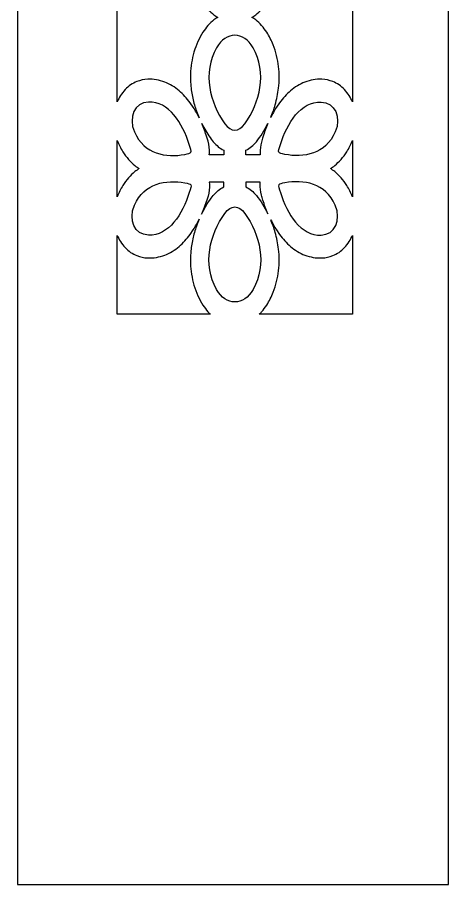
# Model space of a CAD drawing. Header units: centimetres. Extents: x 20.8 to 23.1, y -9 to 9.
# Drawn here: x 20.838 to 23.107, y -9 to -4.439 of the extents above; entities that cross this region are included whole.
import ezdxf

# ---------------------------------------------------------------- set-up
doc = ezdxf.new("R2010")
doc.units = ezdxf.units.CM
doc.header["$MEASUREMENT"] = 0
doc.layers.add('layer 1', color=7, linetype='Continuous')

msp = doc.modelspace()

# ---------------------------------------------------------------- linework, layer by layer
at = {"layer": 'layer 1', "color": 250}
for points, knots in [([(23.10706, -9.00021), (23.10706, -9.00021), (20.83793, -9.00021), (20.83793, -9.00021), (20.83793, -9.00021), (20.83793, -9.00021), (20.83793, 9.00077), (20.83793, 9.00077), (20.83793, 9.00077), (20.83793, 9.00077), (23.10706, 9.00077), (23.10706, 9.00077), (23.10706, 9.00077), (23.10706, 9.00077), (23.10706, -9.00021), (23.10706, -9.00021)], [0, 0, 0, 0, 0.2, 0.2, 0.2, 0.2, 0.4, 0.4, 0.4, 0.4, 0.6, 0.6, 0.6, 0.6, 1, 1, 1, 1]), ([(21.7944, -4.96756), (21.7894, -4.95602), (21.78467, -4.94427), (21.78014, -4.9321), (21.78014, -4.9321), (21.77254, -4.90967), (21.76623, -4.8877), (21.76072, -4.86435), (21.76072, -4.86435), (21.75585, -4.84018), (21.75239, -4.81695), (21.75002, -4.7922), (21.75002, -4.7922), (21.7489, -4.77319), (21.74851, -4.7549), (21.74882, -4.73583), (21.74882, -4.73583), (21.74991, -4.7163), (21.75171, -4.69775), (21.75437, -4.67845), (21.75437, -4.67845), (21.75792, -4.6588), (21.76208, -4.64037), (21.76727, -4.62128), (21.76727, -4.62128), (21.77343, -4.60201), (21.78007, -4.58413), (21.78784, -4.56575), (21.78784, -4.56575), (21.79596, -4.54875), (21.80427, -4.53284), (21.81378, -4.51697), (21.81378, -4.51697), (21.82246, -4.50408), (21.83115, -4.49256), (21.84096, -4.48098), (21.84096, -4.48098), (21.85117, -4.47028), (21.86116, -4.461), (21.87233, -4.45187), (21.87233, -4.45187), (21.87895, -4.44714), (21.88543, -4.44286), (21.89207, -4.43886), (21.89207, -4.43886), (21.88543, -4.43486), (21.87895, -4.43059), (21.87233, -4.42586), (21.87233, -4.42586), (21.86116, -4.41673), (21.85117, -4.40744), (21.84096, -4.39674), (21.84096, -4.39674), (21.83115, -4.38517), (21.82246, -4.37365), (21.81378, -4.36076), (21.81378, -4.36076), (21.80427, -4.34489), (21.79596, -4.32897), (21.78783, -4.31197), (21.78783, -4.31197), (21.78007, -4.2936), (21.77343, -4.27572), (21.76727, -4.25645), (21.76727, -4.25645), (21.76208, -4.23736), (21.75792, -4.21893), (21.75437, -4.19928), (21.75437, -4.19928), (21.75171, -4.17998), (21.74991, -4.16143), (21.74882, -4.1419), (21.74882, -4.1419), (21.74851, -4.12283), (21.7489, -4.10454), (21.75002, -4.08553), (21.75002, -4.08553), (21.75239, -4.06078), (21.75585, -4.03754), (21.76072, -4.01338), (21.76072, -4.01338), (21.76623, -3.99003), (21.77254, -3.96805), (21.78014, -3.94562), (21.78014, -3.94562), (21.78482, -3.93306), (21.78972, -3.92095), (21.7949, -3.90915), (21.7949, -3.90915), (21.78541, -3.92849), (21.77501, -3.94727), (21.76355, -3.96566), (21.76355, -3.96566), (21.76355, -3.96566), (21.74729, -3.98935), (21.74729, -3.98935), (21.74729, -3.98935), (21.72896, -4.0135), (21.71036, -4.03389), (21.68858, -4.05323), (21.68858, -4.05323), (21.67691, -4.06265), (21.66539, -4.07101), (21.65305, -4.07903), (21.65305, -4.07903), (21.63989, -4.08657), (21.6271, -4.09291), (21.61336, -4.09872), (21.61336, -4.09872), (21.59886, -4.10378), (21.58498, -4.1076), (21.5701, -4.11063), (21.5701, -4.11063), (21.55462, -4.11269), (21.53999, -4.11359), (21.52441, -4.11347), (21.52441, -4.11347), (21.50396, -4.11193), (21.48608, -4.1082), (21.46641, -4.10103), (21.46641, -4.10103), (21.45507, -4.09596), (21.44479, -4.09045), (21.43404, -4.08368), (21.43404, -4.08368), (21.42361, -4.07602), (21.41439, -4.06819), (21.40487, -4.0589), (21.40487, -4.0589), (21.39582, -4.04877), (21.38805, -4.03882), (21.38021, -4.02726), (21.38021, -4.02726), (21.37382, -4.0164), (21.36842, -4.00594), (21.36327, -3.99439), (21.36327, -3.99439), (21.36327, -3.99439), (21.36327, -4.88333), (21.36327, -4.88333), (21.36327, -4.88333), (21.36843, -4.87178), (21.37382, -4.86132), (21.38021, -4.85046), (21.38021, -4.85046), (21.38805, -4.8389), (21.39581, -4.82895), (21.40487, -4.81882), (21.40487, -4.81882), (21.4144, -4.80953), (21.42361, -4.8017), (21.43405, -4.79404), (21.43405, -4.79404), (21.44479, -4.78726), (21.45508, -4.78176), (21.46642, -4.77669), (21.46642, -4.77669), (21.48609, -4.76953), (21.50396, -4.76579), (21.52442, -4.76426), (21.52442, -4.76426), (21.53999, -4.76414), (21.55462, -4.76503), (21.5701, -4.76709), (21.5701, -4.76709), (21.58498, -4.77013), (21.59886, -4.77394), (21.61337, -4.77901), (21.61337, -4.77901), (21.6271, -4.78481), (21.63988, -4.79115), (21.65304, -4.79868), (21.65304, -4.79868), (21.66539, -4.80671), (21.67691, -4.81507), (21.68858, -4.82449), (21.68858, -4.82449), (21.71036, -4.84382), (21.72897, -4.86423), (21.74729, -4.88838), (21.74729, -4.88838), (21.74729, -4.88838), (21.76355, -4.91206), (21.76355, -4.91206), (21.76355, -4.91206), (21.77481, -4.93013), (21.78505, -4.94858), (21.7944, -4.96756)], [0, 0, 0, 0, 0.0208333, 0.0208333, 0.0208333, 0.0208333, 0.0416667, 0.0416667, 0.0416667, 0.0416667, 0.0625, 0.0625, 0.0625, 0.0625, 0.0833333, 0.0833333, 0.0833333, 0.0833333, 0.1041667, 0.1041667, 0.1041667, 0.1041667, 0.125, 0.125, 0.125, 0.125, 0.1458333, 0.1458333, 0.1458333, 0.1458333, 0.1666667, 0.1666667, 0.1666667, 0.1666667, 0.1875, 0.1875, 0.1875, 0.1875, 0.2083333, 0.2083333, 0.2083333, 0.2083333, 0.2291667, 0.2291667, 0.2291667, 0.2291667, 0.25, 0.25, 0.25, 0.25, 0.2708333, 0.2708333, 0.2708333, 0.2708333, 0.2916667, 0.2916667, 0.2916667, 0.2916667, 0.3125, 0.3125, 0.3125, 0.3125, 0.3333333, 0.3333333, 0.3333333, 0.3333333, 0.3541667, 0.3541667, 0.3541667, 0.3541667, 0.375, 0.375, 0.375, 0.375, 0.3958333, 0.3958333, 0.3958333, 0.3958333, 0.4166667, 0.4166667, 0.4166667, 0.4166667, 0.4375, 0.4375, 0.4375, 0.4375, 0.4583333, 0.4583333, 0.4583333, 0.4583333, 0.4791667, 0.4791667, 0.4791667, 0.4791667, 0.5, 0.5, 0.5, 0.5, 0.5208333, 0.5208333, 0.5208333, 0.5208333, 0.5416667, 0.5416667, 0.5416667, 0.5416667, 0.5625, 0.5625, 0.5625, 0.5625, 0.5833333, 0.5833333, 0.5833333, 0.5833333, 0.6041667, 0.6041667, 0.6041667, 0.6041667, 0.625, 0.625, 0.625, 0.625, 0.6458333, 0.6458333, 0.6458333, 0.6458333, 0.6666667, 0.6666667, 0.6666667, 0.6666667, 0.6875, 0.6875, 0.6875, 0.6875, 0.7083333, 0.7083333, 0.7083333, 0.7083333, 0.7291667, 0.7291667, 0.7291667, 0.7291667, 0.75, 0.75, 0.75, 0.75, 0.7708333, 0.7708333, 0.7708333, 0.7708333, 0.7916667, 0.7916667, 0.7916667, 0.7916667, 0.8125, 0.8125, 0.8125, 0.8125, 0.8333333, 0.8333333, 0.8333333, 0.8333333, 0.8541667, 0.8541667, 0.8541667, 0.8541667, 0.875, 0.875, 0.875, 0.875, 0.8958333, 0.8958333, 0.8958333, 0.8958333, 0.9166667, 0.9166667, 0.9166667, 0.9166667, 0.9375, 0.9375, 0.9375, 0.9375, 0.9583333, 0.9583333, 0.9583333, 0.9583333, 1, 1, 1, 1]), ([(22.60097, -3.99439), (22.59582, -4.00594), (22.59042, -4.0164), (22.58402, -4.02727), (22.58402, -4.02727), (22.57618, -4.03882), (22.56842, -4.04878), (22.55936, -4.0589), (22.55936, -4.0589), (22.54984, -4.06819), (22.54062, -4.07602), (22.53019, -4.08368), (22.53019, -4.08368), (22.51945, -4.09045), (22.50916, -4.09596), (22.49783, -4.10103), (22.49783, -4.10103), (22.47816, -4.1082), (22.46028, -4.11193), (22.43983, -4.11347), (22.43983, -4.11347), (22.42425, -4.11359), (22.40962, -4.11269), (22.39414, -4.11064), (22.39414, -4.11064), (22.37925, -4.1076), (22.36538, -4.10379), (22.35087, -4.09872), (22.35087, -4.09872), (22.33713, -4.09291), (22.32434, -4.08657), (22.31118, -4.07903), (22.31118, -4.07903), (22.29885, -4.07101), (22.28732, -4.06265), (22.27566, -4.05324), (22.27566, -4.05324), (22.25388, -4.0339), (22.23527, -4.0135), (22.21695, -3.98935), (22.21695, -3.98935), (22.21695, -3.98935), (22.20069, -3.96566), (22.20069, -3.96566), (22.20069, -3.96566), (22.18978, -3.94817), (22.17984, -3.93032), (22.17075, -3.91199), (22.17075, -3.91199), (22.17984, -3.93378), (22.1877, -3.9556), (22.1948, -3.9789), (22.1948, -3.9789), (22.20275, -4.00831), (22.20844, -4.03651), (22.21246, -4.06713), (22.21246, -4.06713), (22.21425, -4.08591), (22.21532, -4.10404), (22.21573, -4.12295), (22.21573, -4.12295), (22.21541, -4.14234), (22.21436, -4.16084), (22.21251, -4.18011), (22.21251, -4.18011), (22.20981, -4.19977), (22.20645, -4.21828), (22.20212, -4.2375), (22.20212, -4.2375), (22.19683, -4.25695), (22.19102, -4.27507), (22.18411, -4.29373), (22.18411, -4.29373), (22.17404, -4.31756), (22.16342, -4.33915), (22.15045, -4.36076), (22.15045, -4.36076), (22.14178, -4.37365), (22.13309, -4.38517), (22.12328, -4.39674), (22.12328, -4.39674), (22.11308, -4.40744), (22.10308, -4.41673), (22.09192, -4.42585), (22.09192, -4.42585), (22.08529, -4.43059), (22.07881, -4.43486), (22.07216, -4.43886), (22.07216, -4.43886), (22.07881, -4.44286), (22.0853, -4.44714), (22.09192, -4.45188), (22.09192, -4.45188), (22.10308, -4.461), (22.11308, -4.4703), (22.12328, -4.48099), (22.12328, -4.48099), (22.13309, -4.49256), (22.14178, -4.50408), (22.15045, -4.51696), (22.15045, -4.51696), (22.16342, -4.53858), (22.17404, -4.56016), (22.18411, -4.58399), (22.18411, -4.58399), (22.19102, -4.60266), (22.19683, -4.62077), (22.20212, -4.64023), (22.20212, -4.64023), (22.20645, -4.65945), (22.20981, -4.67796), (22.21251, -4.69762), (22.21251, -4.69762), (22.21436, -4.71689), (22.21541, -4.73539), (22.21573, -4.75478), (22.21573, -4.75478), (22.21532, -4.77369), (22.21425, -4.79182), (22.21246, -4.8106), (22.21246, -4.8106), (22.20843, -4.84122), (22.20275, -4.86941), (22.1948, -4.89882), (22.1948, -4.89882), (22.1877, -4.92211), (22.17985, -4.94394), (22.17075, -4.96572), (22.17075, -4.96572), (22.17985, -4.94739), (22.18979, -4.92955), (22.20069, -4.91206), (22.20069, -4.91206), (22.20069, -4.91206), (22.21695, -4.88838), (22.21695, -4.88838), (22.21695, -4.88838), (22.23527, -4.86422), (22.25388, -4.84382), (22.27567, -4.82448), (22.27567, -4.82448), (22.28733, -4.81507), (22.29885, -4.8067), (22.3112, -4.79868), (22.3112, -4.79868), (22.32435, -4.79115), (22.33714, -4.78481), (22.35087, -4.77901), (22.35087, -4.77901), (22.36538, -4.77394), (22.37926, -4.77013), (22.39414, -4.76709), (22.39414, -4.76709), (22.40961, -4.76503), (22.42425, -4.76414), (22.43982, -4.76426), (22.43982, -4.76426), (22.46027, -4.76579), (22.47816, -4.76953), (22.49782, -4.77669), (22.49782, -4.77669), (22.50916, -4.78176), (22.51944, -4.78726), (22.53019, -4.79404), (22.53019, -4.79404), (22.54062, -4.8017), (22.54984, -4.80953), (22.55937, -4.81882), (22.55937, -4.81882), (22.56842, -4.82894), (22.57618, -4.8389), (22.58403, -4.85046), (22.58403, -4.85046), (22.59042, -4.86132), (22.59582, -4.87178), (22.60097, -4.88333), (22.60097, -4.88333), (22.60097, -4.88333), (22.60097, -3.99439), (22.60097, -3.99439)], [0, 0, 0, 0, 0.0217391, 0.0217391, 0.0217391, 0.0217391, 0.0434783, 0.0434783, 0.0434783, 0.0434783, 0.0652174, 0.0652174, 0.0652174, 0.0652174, 0.0869565, 0.0869565, 0.0869565, 0.0869565, 0.1086957, 0.1086957, 0.1086957, 0.1086957, 0.1304348, 0.1304348, 0.1304348, 0.1304348, 0.1521739, 0.1521739, 0.1521739, 0.1521739, 0.173913, 0.173913, 0.173913, 0.173913, 0.1956522, 0.1956522, 0.1956522, 0.1956522, 0.2173913, 0.2173913, 0.2173913, 0.2173913, 0.2391304, 0.2391304, 0.2391304, 0.2391304, 0.2608696, 0.2608696, 0.2608696, 0.2608696, 0.2826087, 0.2826087, 0.2826087, 0.2826087, 0.3043478, 0.3043478, 0.3043478, 0.3043478, 0.326087, 0.326087, 0.326087, 0.326087, 0.3478261, 0.3478261, 0.3478261, 0.3478261, 0.3695652, 0.3695652, 0.3695652, 0.3695652, 0.3913043, 0.3913043, 0.3913043, 0.3913043, 0.4130435, 0.4130435, 0.4130435, 0.4130435, 0.4347826, 0.4347826, 0.4347826, 0.4347826, 0.4565217, 0.4565217, 0.4565217, 0.4565217, 0.4782609, 0.4782609, 0.4782609, 0.4782609, 0.5, 0.5, 0.5, 0.5, 0.5217391, 0.5217391, 0.5217391, 0.5217391, 0.5434783, 0.5434783, 0.5434783, 0.5434783, 0.5652174, 0.5652174, 0.5652174, 0.5652174, 0.5869565, 0.5869565, 0.5869565, 0.5869565, 0.6086957, 0.6086957, 0.6086957, 0.6086957, 0.6304348, 0.6304348, 0.6304348, 0.6304348, 0.6521739, 0.6521739, 0.6521739, 0.6521739, 0.673913, 0.673913, 0.673913, 0.673913, 0.6956522, 0.6956522, 0.6956522, 0.6956522, 0.7173913, 0.7173913, 0.7173913, 0.7173913, 0.7391304, 0.7391304, 0.7391304, 0.7391304, 0.7608696, 0.7608696, 0.7608696, 0.7608696, 0.7826087, 0.7826087, 0.7826087, 0.7826087, 0.8043478, 0.8043478, 0.8043478, 0.8043478, 0.826087, 0.826087, 0.826087, 0.826087, 0.8478261, 0.8478261, 0.8478261, 0.8478261, 0.8695652, 0.8695652, 0.8695652, 0.8695652, 0.8913043, 0.8913043, 0.8913043, 0.8913043, 0.9130435, 0.9130435, 0.9130435, 0.9130435, 0.9347826, 0.9347826, 0.9347826, 0.9347826, 0.9565217, 0.9565217, 0.9565217, 0.9565217, 1, 1, 1, 1]), ([(21.92997, -4.99875), (21.85007, -4.88888), (21.81117, -4.73064), (21.88561, -4.59909), (21.88561, -4.59909), (21.9354, -4.51109), (22.02885, -4.5111), (22.07864, -4.59909), (22.07864, -4.59909), (22.15307, -4.73064), (22.11417, -4.88888), (22.03427, -4.99875), (22.03427, -4.99875), (22.00142, -5.04394), (21.96282, -5.04393), (21.92997, -4.99875)], [0, 0, 0, 0, 0.2, 0.2, 0.2, 0.2, 0.4, 0.4, 0.4, 0.4, 0.6, 0.6, 0.6, 0.6, 1, 1, 1, 1]), ([(21.7184, -5.15961), (21.62201, -5.17787), (21.50444, -5.15876), (21.45397, -5.04183), (21.45397, -5.04183), (21.42021, -4.9636), (21.4559, -4.88735), (21.52768, -4.88432), (21.52768, -4.88432), (21.63498, -4.87978), (21.70718, -4.99585), (21.74256, -5.10798), (21.74256, -5.10798), (21.75712, -5.15409), (21.75804, -5.1521), (21.7184, -5.15961)], [0, 0, 0, 0, 0.2, 0.2, 0.2, 0.2, 0.4, 0.4, 0.4, 0.4, 0.6, 0.6, 0.6, 0.6, 1, 1, 1, 1]), ([(22.24584, -5.15961), (22.34223, -5.17787), (22.4598, -5.15876), (22.51027, -5.04183), (22.51027, -5.04183), (22.54403, -4.9636), (22.50834, -4.88735), (22.43656, -4.88432), (22.43656, -4.88432), (22.32926, -4.87978), (22.25706, -4.99585), (22.22168, -5.10798), (22.22168, -5.10798), (22.20712, -5.15409), (22.2062, -5.1521), (22.24584, -5.15961)], [0, 0, 0, 0, 0.2, 0.2, 0.2, 0.2, 0.4, 0.4, 0.4, 0.4, 0.6, 0.6, 0.6, 0.6, 1, 1, 1, 1]), ([(21.85763, -5.07911), (21.84188, -5.0568), (21.82779, -5.03425), (21.81434, -5.00974), (21.81434, -5.00974), (21.81227, -5.0057), (21.81025, -5.00166), (21.80827, -4.99762), (21.80827, -4.99762), (21.81807, -5.02033), (21.82677, -5.04387), (21.83454, -5.06848), (21.83454, -5.06848), (21.83679, -5.07557), (21.839, -5.08266), (21.84108, -5.08983), (21.84108, -5.08983), (21.847, -5.11155), (21.84925, -5.13009), (21.84897, -5.15321), (21.84897, -5.15321), (21.84897, -5.15321), (21.84797, -5.16233), (21.84797, -5.16233), (21.84797, -5.16233), (21.84797, -5.16233), (21.92372, -5.16233), (21.92372, -5.16233), (21.92372, -5.16233), (21.92372, -5.16233), (21.92372, -5.13799), (21.92372, -5.13799), (21.92372, -5.13799), (21.90314, -5.12715), (21.88612, -5.11298), (21.86895, -5.09354), (21.86895, -5.09354), (21.86895, -5.09354), (21.85763, -5.07911), (21.85763, -5.07911)], [0, 0, 0, 0, 0.0909091, 0.0909091, 0.0909091, 0.0909091, 0.1818182, 0.1818182, 0.1818182, 0.1818182, 0.2727273, 0.2727273, 0.2727273, 0.2727273, 0.3636364, 0.3636364, 0.3636364, 0.3636364, 0.4545455, 0.4545455, 0.4545455, 0.4545455, 0.5454545, 0.5454545, 0.5454545, 0.5454545, 0.6363636, 0.6363636, 0.6363636, 0.6363636, 0.7272727, 0.7272727, 0.7272727, 0.7272727, 0.8181818, 0.8181818, 0.8181818, 0.8181818, 1, 1, 1, 1]), ([(22.04051, -5.16233), (22.04051, -5.16233), (22.11627, -5.16233), (22.11627, -5.16233), (22.11627, -5.16233), (22.11627, -5.16233), (22.11526, -5.15322), (22.11526, -5.15322), (22.11526, -5.15322), (22.11502, -5.13217), (22.11674, -5.11506), (22.12173, -5.09508), (22.12173, -5.09508), (22.12418, -5.08609), (22.12691, -5.07729), (22.1297, -5.06845), (22.1297, -5.06845), (22.13755, -5.0437), (22.14629, -5.02004), (22.15615, -4.99721), (22.15615, -4.99721), (22.13864, -5.03188), (22.11884, -5.06464), (22.09528, -5.09355), (22.09528, -5.09355), (22.07824, -5.11284), (22.06145, -5.12682), (22.04051, -5.13819), (22.04051, -5.13819), (22.04051, -5.13819), (22.04051, -5.16233), (22.04051, -5.16233)], [0, 0, 0, 0, 0.1111111, 0.1111111, 0.1111111, 0.1111111, 0.2222222, 0.2222222, 0.2222222, 0.2222222, 0.3333333, 0.3333333, 0.3333333, 0.3333333, 0.4444444, 0.4444444, 0.4444444, 0.4444444, 0.5555556, 0.5555556, 0.5555556, 0.5555556, 0.6666667, 0.6666667, 0.6666667, 0.6666667, 0.7777778, 0.7777778, 0.7777778, 0.7777778, 1, 1, 1, 1]), ([(21.36327, -5.38227), (21.37194, -5.36102), (21.38151, -5.34223), (21.3929, -5.32299), (21.3929, -5.32299), (21.40247, -5.3086), (21.41209, -5.29568), (21.4229, -5.28271), (21.4229, -5.28271), (21.43384, -5.27094), (21.44468, -5.26044), (21.45655, -5.25015), (21.45655, -5.25015), (21.46386, -5.24447), (21.4711, -5.23925), (21.47839, -5.23442), (21.47839, -5.23442), (21.47106, -5.2295), (21.46385, -5.22427), (21.45656, -5.2186), (21.45656, -5.2186), (21.44468, -5.20831), (21.43384, -5.19782), (21.4229, -5.18605), (21.4229, -5.18605), (21.41209, -5.17308), (21.40247, -5.16015), (21.3929, -5.14577), (21.3929, -5.14577), (21.3815, -5.12652), (21.37194, -5.10773), (21.36327, -5.08648), (21.36327, -5.08648), (21.36327, -5.08648), (21.36327, -5.38227), (21.36327, -5.38227)], [0, 0, 0, 0, 0.1, 0.1, 0.1, 0.1, 0.2, 0.2, 0.2, 0.2, 0.3, 0.3, 0.3, 0.3, 0.4, 0.4, 0.4, 0.4, 0.5, 0.5, 0.5, 0.5, 0.6, 0.6, 0.6, 0.6, 0.7, 0.7, 0.7, 0.7, 0.8, 0.8, 0.8, 0.8, 1, 1, 1, 1]), ([(22.60097, -5.08649), (22.59231, -5.10773), (22.58273, -5.12652), (22.57134, -5.14577), (22.57134, -5.14577), (22.56176, -5.16015), (22.55215, -5.17308), (22.54134, -5.18605), (22.54134, -5.18605), (22.53039, -5.19782), (22.51955, -5.20832), (22.50767, -5.21861), (22.50767, -5.21861), (22.50041, -5.22426), (22.49321, -5.22947), (22.48591, -5.23438), (22.48591, -5.23438), (22.49321, -5.23928), (22.50041, -5.24449), (22.50768, -5.25015), (22.50768, -5.25015), (22.51955, -5.26044), (22.5304, -5.27093), (22.54134, -5.28271), (22.54134, -5.28271), (22.55215, -5.29568), (22.56176, -5.3086), (22.57134, -5.32299), (22.57134, -5.32299), (22.58273, -5.34223), (22.59231, -5.36102), (22.60097, -5.38226), (22.60097, -5.38226), (22.60097, -5.38226), (22.60097, -5.08649), (22.60097, -5.08649)], [0, 0, 0, 0, 0.1, 0.1, 0.1, 0.1, 0.2, 0.2, 0.2, 0.2, 0.3, 0.3, 0.3, 0.3, 0.4, 0.4, 0.4, 0.4, 0.5, 0.5, 0.5, 0.5, 0.6, 0.6, 0.6, 0.6, 0.7, 0.7, 0.7, 0.7, 0.8, 0.8, 0.8, 0.8, 1, 1, 1, 1]), ([(21.7184, -5.30915), (21.62201, -5.29089), (21.50444, -5.31), (21.45397, -5.42693), (21.45397, -5.42693), (21.42021, -5.50515), (21.4559, -5.5814), (21.52768, -5.58444), (21.52768, -5.58444), (21.63498, -5.58898), (21.70718, -5.47291), (21.74256, -5.36078), (21.74256, -5.36078), (21.75712, -5.31467), (21.75804, -5.31665), (21.7184, -5.30915)], [0, 0, 0, 0, 0.2, 0.2, 0.2, 0.2, 0.4, 0.4, 0.4, 0.4, 0.6, 0.6, 0.6, 0.6, 1, 1, 1, 1]), ([(22.24584, -5.30915), (22.34223, -5.29088), (22.4598, -5.31), (22.51027, -5.42693), (22.51027, -5.42693), (22.54403, -5.50515), (22.50834, -5.5814), (22.43656, -5.58444), (22.43656, -5.58444), (22.32926, -5.58898), (22.25705, -5.47291), (22.22168, -5.36078), (22.22168, -5.36078), (22.20713, -5.31466), (22.2062, -5.31665), (22.24584, -5.30915)], [0, 0, 0, 0, 0.2, 0.2, 0.2, 0.2, 0.4, 0.4, 0.4, 0.4, 0.6, 0.6, 0.6, 0.6, 1, 1, 1, 1]), ([(21.92372, -5.30643), (21.92372, -5.30643), (21.92372, -5.33077), (21.92372, -5.33077), (21.92372, -5.33077), (21.90314, -5.3416), (21.88612, -5.35577), (21.86894, -5.37523), (21.86894, -5.37523), (21.86894, -5.37523), (21.85762, -5.38966), (21.85762, -5.38966), (21.85762, -5.38966), (21.84825, -5.40294), (21.83935, -5.41633), (21.83064, -5.43028), (21.83064, -5.43028), (21.822, -5.44503), (21.81405, -5.45976), (21.80666, -5.47483), (21.80666, -5.47483), (21.81713, -5.45097), (21.82635, -5.42621), (21.83455, -5.40026), (21.83455, -5.40026), (21.83679, -5.39317), (21.839, -5.38609), (21.84108, -5.37893), (21.84108, -5.37893), (21.84701, -5.3572), (21.84925, -5.33866), (21.84897, -5.31554), (21.84897, -5.31554), (21.84897, -5.31554), (21.84797, -5.30643), (21.84797, -5.30643), (21.84797, -5.30643), (21.84797, -5.30643), (21.92372, -5.30643), (21.92372, -5.30643)], [0, 0, 0, 0, 0.0909091, 0.0909091, 0.0909091, 0.0909091, 0.1818182, 0.1818182, 0.1818182, 0.1818182, 0.2727273, 0.2727273, 0.2727273, 0.2727273, 0.3636364, 0.3636364, 0.3636364, 0.3636364, 0.4545455, 0.4545455, 0.4545455, 0.4545455, 0.5454545, 0.5454545, 0.5454545, 0.5454545, 0.6363636, 0.6363636, 0.6363636, 0.6363636, 0.7272727, 0.7272727, 0.7272727, 0.7272727, 0.8181818, 0.8181818, 0.8181818, 0.8181818, 1, 1, 1, 1]), ([(22.04051, -5.33056), (22.04051, -5.33056), (22.04051, -5.30643), (22.04051, -5.30643), (22.04051, -5.30643), (22.04051, -5.30643), (22.11627, -5.30643), (22.11627, -5.30643), (22.11627, -5.30643), (22.11627, -5.30643), (22.11526, -5.31553), (22.11526, -5.31553), (22.11526, -5.31553), (22.11503, -5.33658), (22.11674, -5.3537), (22.12173, -5.37368), (22.12173, -5.37368), (22.12418, -5.38265), (22.1269, -5.39145), (22.1297, -5.40027), (22.1297, -5.40027), (22.13753, -5.42502), (22.14627, -5.44868), (22.15613, -5.4715), (22.15613, -5.4715), (22.13862, -5.43685), (22.11884, -5.40411), (22.09529, -5.37522), (22.09529, -5.37522), (22.07824, -5.35592), (22.06145, -5.34193), (22.04051, -5.33056)], [0, 0, 0, 0, 0.1111111, 0.1111111, 0.1111111, 0.1111111, 0.2222222, 0.2222222, 0.2222222, 0.2222222, 0.3333333, 0.3333333, 0.3333333, 0.3333333, 0.4444444, 0.4444444, 0.4444444, 0.4444444, 0.5555556, 0.5555556, 0.5555556, 0.5555556, 0.6666667, 0.6666667, 0.6666667, 0.6666667, 0.7777778, 0.7777778, 0.7777778, 0.7777778, 1, 1, 1, 1]), ([(21.92997, -5.47001), (21.85007, -5.57988), (21.81117, -5.73812), (21.88561, -5.86967), (21.88561, -5.86967), (21.9354, -5.95767), (22.02885, -5.95766), (22.07864, -5.86967), (22.07864, -5.86967), (22.15307, -5.73812), (22.11417, -5.57988), (22.03427, -5.47001), (22.03427, -5.47001), (22.00142, -5.42482), (21.96282, -5.42482), (21.92997, -5.47001)], [0, 0, 0, 0, 0.2, 0.2, 0.2, 0.2, 0.4, 0.4, 0.4, 0.4, 0.6, 0.6, 0.6, 0.6, 1, 1, 1, 1]), ([(21.85323, -6.00005), (21.84912, -5.99613), (21.84506, -5.99207), (21.84096, -5.98778), (21.84096, -5.98778), (21.83115, -5.9762), (21.82246, -5.96468), (21.81378, -5.95179), (21.81378, -5.95179), (21.80427, -5.93592), (21.79596, -5.92001), (21.78783, -5.90301), (21.78783, -5.90301), (21.78007, -5.88464), (21.77343, -5.86675), (21.76727, -5.84748), (21.76727, -5.84748), (21.76208, -5.82839), (21.75792, -5.80996), (21.75437, -5.79031), (21.75437, -5.79031), (21.75171, -5.77101), (21.74991, -5.75246), (21.74882, -5.73293), (21.74882, -5.73293), (21.74851, -5.71386), (21.7489, -5.69557), (21.75002, -5.67656), (21.75002, -5.67656), (21.75239, -5.65181), (21.75585, -5.62858), (21.76072, -5.60441), (21.76072, -5.60441), (21.76623, -5.58106), (21.77254, -5.55908), (21.78014, -5.53665), (21.78014, -5.53665), (21.78482, -5.5241), (21.78972, -5.51198), (21.7949, -5.50018), (21.7949, -5.50018), (21.78541, -5.51952), (21.77501, -5.5383), (21.76355, -5.55669), (21.76355, -5.55669), (21.76355, -5.55669), (21.74729, -5.58038), (21.74729, -5.58038), (21.74729, -5.58038), (21.72896, -5.60453), (21.71036, -5.62493), (21.68858, -5.64427), (21.68858, -5.64427), (21.67691, -5.65368), (21.66539, -5.66204), (21.65305, -5.67006), (21.65305, -5.67006), (21.63989, -5.67761), (21.6271, -5.68395), (21.61336, -5.68975), (21.61336, -5.68975), (21.59886, -5.69481), (21.58498, -5.69863), (21.5701, -5.70167), (21.5701, -5.70167), (21.55462, -5.70372), (21.53999, -5.70462), (21.52441, -5.7045), (21.52441, -5.7045), (21.50396, -5.70296), (21.48608, -5.69923), (21.46641, -5.69206), (21.46641, -5.69206), (21.45507, -5.68699), (21.44479, -5.68148), (21.43404, -5.67471), (21.43404, -5.67471), (21.42361, -5.66705), (21.41439, -5.65922), (21.40487, -5.64993), (21.40487, -5.64993), (21.39582, -5.63981), (21.38805, -5.62985), (21.38021, -5.6183), (21.38021, -5.6183), (21.37382, -5.60743), (21.36842, -5.59697), (21.36327, -5.58542), (21.36327, -5.58542), (21.36327, -5.58542), (21.36327, -6.00005), (21.36327, -6.00005), (21.36327, -6.00005), (21.36327, -6.00005), (21.85323, -6.00005), (21.85323, -6.00005)], [0, 0, 0, 0, 0.04, 0.04, 0.04, 0.04, 0.08, 0.08, 0.08, 0.08, 0.12, 0.12, 0.12, 0.12, 0.16, 0.16, 0.16, 0.16, 0.2, 0.2, 0.2, 0.2, 0.24, 0.24, 0.24, 0.24, 0.28, 0.28, 0.28, 0.28, 0.32, 0.32, 0.32, 0.32, 0.36, 0.36, 0.36, 0.36, 0.4, 0.4, 0.4, 0.4, 0.44, 0.44, 0.44, 0.44, 0.48, 0.48, 0.48, 0.48, 0.52, 0.52, 0.52, 0.52, 0.56, 0.56, 0.56, 0.56, 0.6, 0.6, 0.6, 0.6, 0.64, 0.64, 0.64, 0.64, 0.68, 0.68, 0.68, 0.68, 0.72, 0.72, 0.72, 0.72, 0.76, 0.76, 0.76, 0.76, 0.8, 0.8, 0.8, 0.8, 0.84, 0.84, 0.84, 0.84, 0.88, 0.88, 0.88, 0.88, 0.92, 0.92, 0.92, 0.92, 1, 1, 1, 1]), ([(22.60097, -5.58542), (22.59582, -5.59698), (22.59042, -5.60743), (22.58402, -5.6183), (22.58402, -5.6183), (22.57618, -5.62986), (22.56842, -5.63981), (22.55936, -5.64994), (22.55936, -5.64994), (22.54984, -5.65923), (22.54062, -5.66705), (22.53019, -5.67472), (22.53019, -5.67472), (22.51945, -5.68149), (22.50916, -5.68699), (22.49783, -5.69206), (22.49783, -5.69206), (22.47816, -5.69923), (22.46028, -5.70297), (22.43983, -5.7045), (22.43983, -5.7045), (22.42425, -5.70462), (22.40962, -5.70373), (22.39414, -5.70167), (22.39414, -5.70167), (22.37925, -5.69863), (22.36538, -5.69482), (22.35087, -5.68975), (22.35087, -5.68975), (22.33713, -5.68395), (22.32434, -5.67761), (22.31118, -5.67006), (22.31118, -5.67006), (22.29885, -5.66204), (22.28732, -5.65368), (22.27566, -5.64427), (22.27566, -5.64427), (22.25388, -5.62493), (22.23527, -5.60453), (22.21695, -5.58038), (22.21695, -5.58038), (22.21695, -5.58038), (22.20069, -5.55669), (22.20069, -5.55669), (22.20069, -5.55669), (22.18978, -5.5392), (22.17984, -5.52136), (22.17075, -5.50302), (22.17075, -5.50302), (22.17984, -5.52481), (22.1877, -5.54664), (22.1948, -5.56993), (22.1948, -5.56993), (22.20275, -5.59935), (22.20844, -5.62754), (22.21246, -5.65816), (22.21246, -5.65816), (22.21425, -5.67694), (22.21532, -5.69507), (22.21573, -5.71398), (22.21573, -5.71398), (22.21541, -5.73337), (22.21436, -5.75187), (22.21251, -5.77114), (22.21251, -5.77114), (22.20981, -5.7908), (22.20645, -5.80931), (22.20212, -5.82853), (22.20212, -5.82853), (22.19683, -5.84798), (22.19102, -5.8661), (22.18411, -5.88476), (22.18411, -5.88476), (22.17404, -5.9086), (22.16342, -5.93018), (22.15045, -5.9518), (22.15045, -5.9518), (22.14178, -5.96468), (22.13309, -5.9762), (22.12328, -5.98777), (22.12328, -5.98777), (22.11919, -5.99206), (22.11513, -5.99613), (22.11101, -6.00005), (22.11101, -6.00005), (22.11101, -6.00005), (22.60097, -6.00005), (22.60097, -6.00005), (22.60097, -6.00005), (22.60097, -6.00005), (22.60097, -5.58542), (22.60097, -5.58542)], [0, 0, 0, 0, 0.0416667, 0.0416667, 0.0416667, 0.0416667, 0.0833333, 0.0833333, 0.0833333, 0.0833333, 0.125, 0.125, 0.125, 0.125, 0.1666667, 0.1666667, 0.1666667, 0.1666667, 0.2083333, 0.2083333, 0.2083333, 0.2083333, 0.25, 0.25, 0.25, 0.25, 0.2916667, 0.2916667, 0.2916667, 0.2916667, 0.3333333, 0.3333333, 0.3333333, 0.3333333, 0.375, 0.375, 0.375, 0.375, 0.4166667, 0.4166667, 0.4166667, 0.4166667, 0.4583333, 0.4583333, 0.4583333, 0.4583333, 0.5, 0.5, 0.5, 0.5, 0.5416667, 0.5416667, 0.5416667, 0.5416667, 0.5833333, 0.5833333, 0.5833333, 0.5833333, 0.625, 0.625, 0.625, 0.625, 0.6666667, 0.6666667, 0.6666667, 0.6666667, 0.7083333, 0.7083333, 0.7083333, 0.7083333, 0.75, 0.75, 0.75, 0.75, 0.7916667, 0.7916667, 0.7916667, 0.7916667, 0.8333333, 0.8333333, 0.8333333, 0.8333333, 0.875, 0.875, 0.875, 0.875, 0.9166667, 0.9166667, 0.9166667, 0.9166667, 1, 1, 1, 1])]:
    msp.add_open_spline(points, degree=3, knots=knots, dxfattribs=at)

doc.saveas('drawing.dxf')
